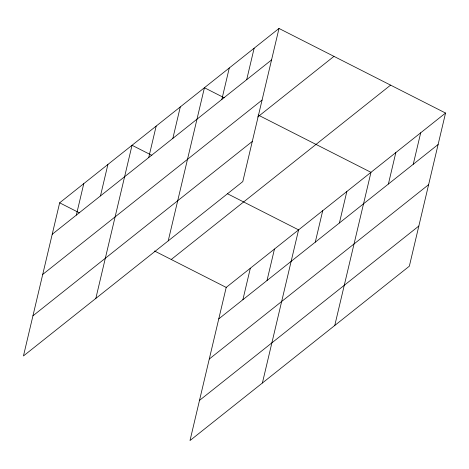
<?xml version="1.0" encoding="UTF-8"?>
<svg xmlns="http://www.w3.org/2000/svg" width="469" height="469" viewBox="0 0 469 469"><rect width="100%" height="100%" fill="white"/><g stroke="black" fill="none" stroke-linecap="round" stroke-linejoin="round"><path stroke-width="0.7" d="M278.996 28.451L59.651 202.819L23.45 355.959L242.795 181.591L278.996 28.451L445.55 113.041L409.349 266.181L190.004 440.549L226.205 287.409L445.55 113.041M76.341 215.101L83.781 183.637M100.472 195.925L107.905 164.455M95.834 298.419L132.035 145.273L151.85 155.339M148.726 157.561L156.165 126.097M172.856 138.384L180.289 106.914M168.219 240.878L204.42 87.732L224.229 97.798M221.843 99.44L229.277 67.97M246.7 79.677L254.139 48.207M242.895 299.697L250.335 268.227M267.019 280.515L274.459 249.045M262.388 383.009L298.589 229.869L227.541 193.779M315.279 242.156L322.719 210.687M339.404 222.974L346.843 191.504M334.772 325.468L370.973 172.328L258.102 114.999M388.391 184.03L395.83 152.566M413.253 164.267L420.693 132.803M52.211 234.283L271.557 59.915M42.72 274.435L262.065 100.067M257.698 116.986L333.957 56.362M32.941 315.807L252.287 141.439M171.244 259.492L390.589 85.124M218.765 318.879L438.11 144.511M209.274 359.031L428.619 184.663M199.495 400.397L418.84 226.029M59.651 202.819L79.466 212.879M154.512 250.997L226.205 287.409"/></g></svg>
